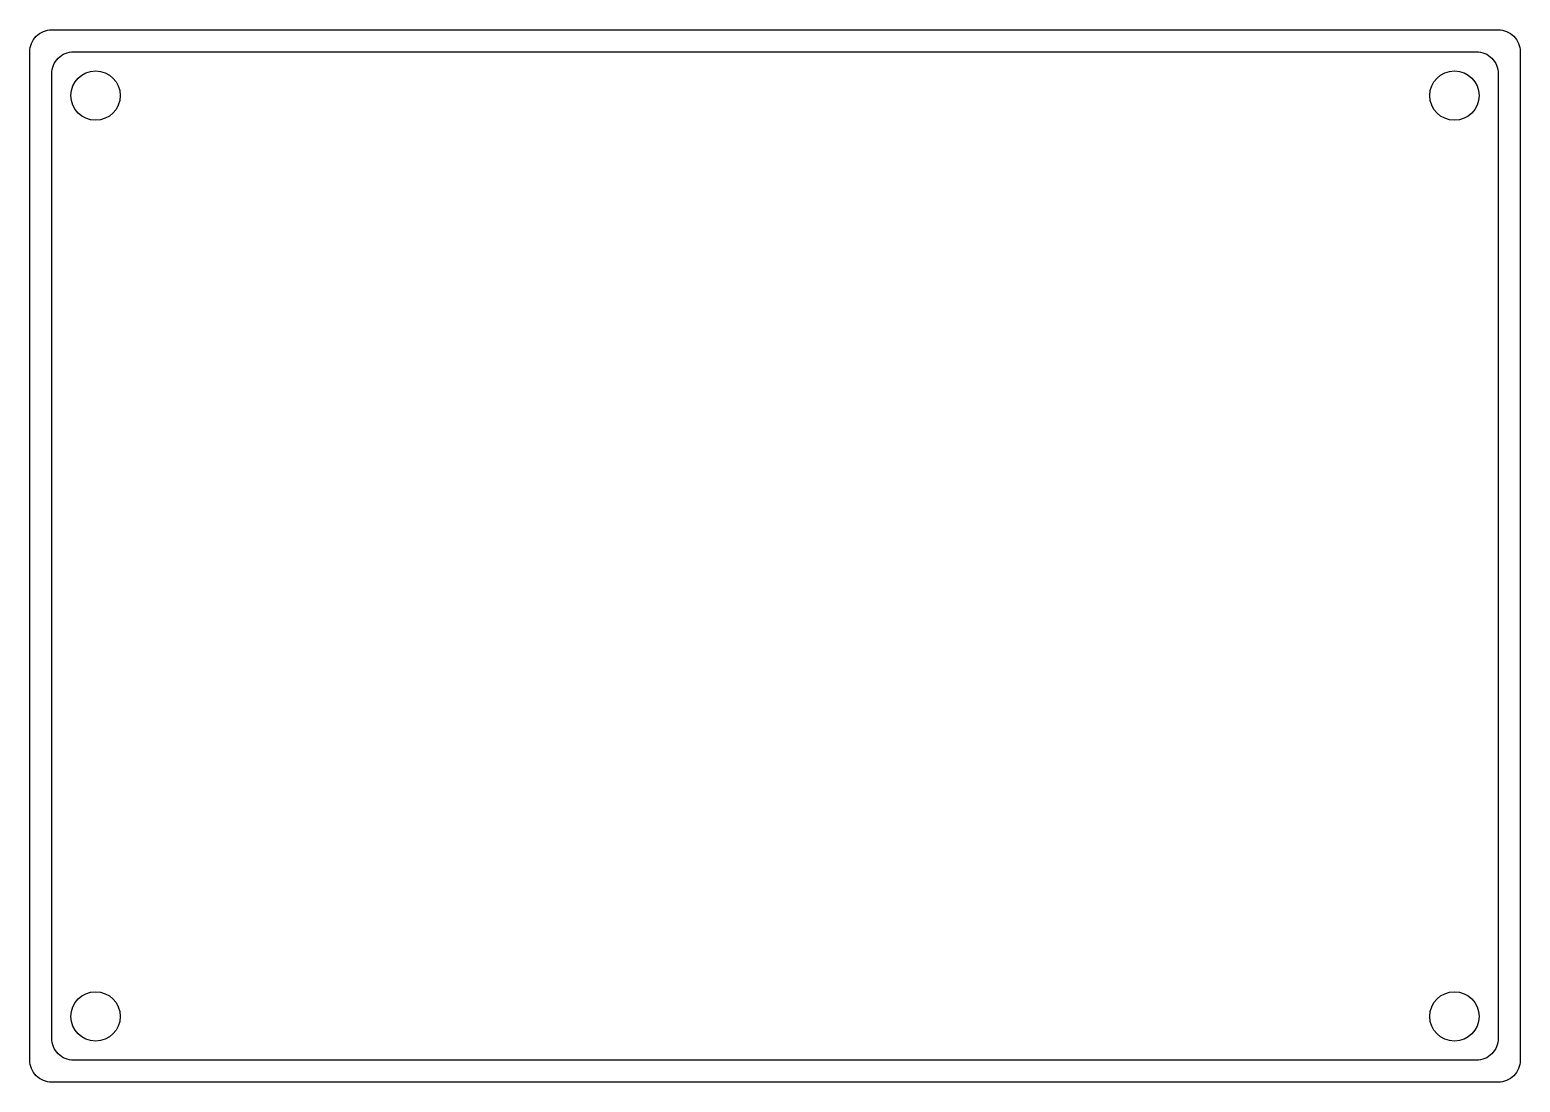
# Model space of a CAD drawing. Header units: inches. Extents: x 0.1 to 6.9, y 0.1 to 4.9.
import ezdxf

# ---------------------------------------------------------------- set-up
doc = ezdxf.new("R2010")
doc.units = ezdxf.units.IN
doc.layers.get('0').update_dxf_attribs({"linetype": 'CONTINUOUS'})

msp = doc.modelspace()

# ---------------------------------------------------------------- linework, layer by layer
for points in [[(0.2, 0.1, -0.414214), (0.1, 0.2), (0.1, 4.8, -0.414214), (0.2, 4.9), (6.8, 4.9, -0.414214), (6.9, 4.8), (6.9, 0.2, -0.414214), (6.8, 0.1)], [(0.2, 0.3), (0.2, 4.7, -0.414214), (0.3, 4.8), (6.7, 4.8, -0.414214), (6.8, 4.7), (6.8, 0.3, -0.414214), (6.7, 0.2), (0.3, 0.2, -0.414214)], [(0.3, 0.2, -0.414214), (0.2, 0.3), (0.2, 4.7, -0.414214), (0.3, 4.8), (6.7, 4.8, -0.414214), (6.8, 4.7), (6.8, 0.3, -0.414214), (6.7, 0.2)]]:
    msp.add_lwpolyline(points, format="xyb", close=True)
for centre in [(0.4, 4.6), (6.6, 4.6), (0.4, 0.4), (6.6, 0.4)]:
    msp.add_circle(centre, 0.1125)

doc.saveas('drawing.dxf')
